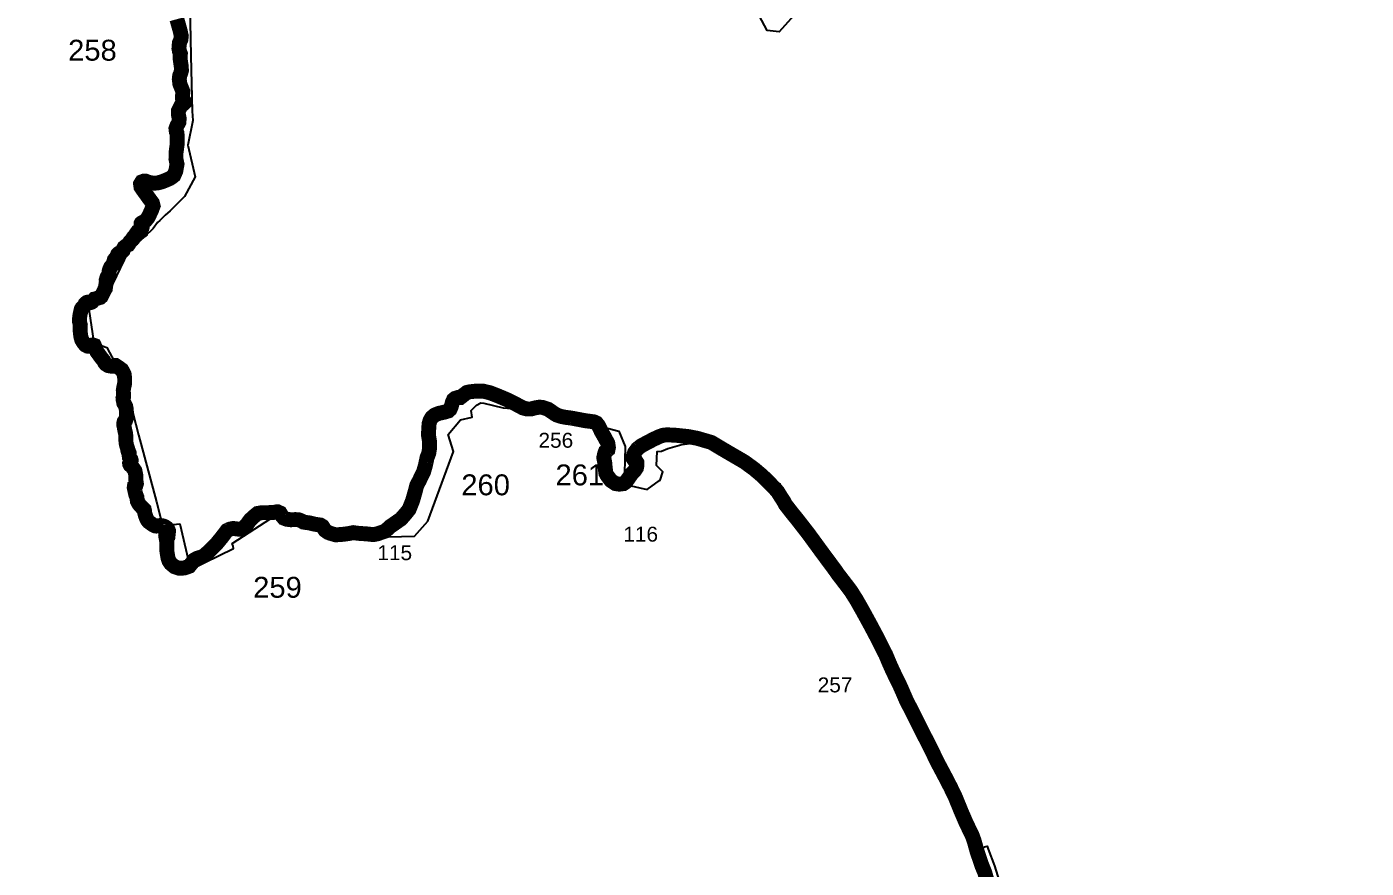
# Model space of a CAD drawing. Header units: metres. Extents: x 290946 to 378809, y 1824167 to 1998918.
# Drawn here: x 314091 to 318584, y 1881575 to 1884396 of the extents above; entities that cross this region are included whole.
import ezdxf

# ---------------------------------------------------------------- set-up
doc = ezdxf.new("R2010")
doc.units = ezdxf.units.M
for name, color, linetype in [('ARTIFICIALLY PROTECTED', 10, 'Continuous'), ('COASTLINE', 5, 'Continuous'), ('DISTRICT BOUNDRY', 86, 'Continuous'), ('NATURALLY PROTECTED', 3, 'Continuous'), ('UNPROTECTED', 130, 'Continuous')]:
    doc.layers.add(name, color=color, linetype=linetype)
doc.styles.get("Standard").update_dxf_attribs({"font": 'arial.ttf'})
picture_1 = doc.add_image_def('image4.ecw', size_in_pixel=(478612, 2026941.0))

msp = doc.modelspace()

# ---------------------------------------------------------------- linework, layer by layer
at = {"layer": 'ARTIFICIALLY PROTECTED', "const_width": 50, "flags": 128}
for points in [[(315917.4, 1883083.8), (315939.8, 1883079.6)], [(316142, 1882983.4), (316152.4, 1882991.5), (316191.3, 1883012), (316210.9, 1883021.3), (316224.6, 1883026.2), (316237.9, 1883027.7), (316267, 1883026.3), (316308.8, 1883021.9), (316339.2, 1883016.1), (316386.6, 1883002.3), (316438.1, 1882971.7), (316497.6, 1882937.1), (316530.4, 1882913.2), (316558.5, 1882889.4), (316585.8, 1882862.3), (316608.8, 1882837.9), (316615.6, 1882826.7), (316621.3, 1882817.8), (316630.3, 1882803.9), (316635.2, 1882794.3), (316657.9, 1882765.1), (316673.6, 1882746), (316713.3, 1882694.9), (316756.2, 1882636.1), (316803.1, 1882572.9), (316812.6, 1882559.1), (316822.5, 1882546.4), (316843, 1882519.7), (316855.7, 1882502.7), (316873.8, 1882474), (316895.4, 1882435.9), (316919.2, 1882392.4), (316945.9, 1882342.3), (316963.9, 1882306.1), (316971.6, 1882291.2), (316983.8, 1882262), (316995.6, 1882235.6), (317021.8, 1882181.7), (317041.4, 1882136.4), (317059.5, 1882101.5), (317096.1, 1882027.9), (317102.6, 1882015.6), (317111.2, 1881999.4), (317117, 1881987.9), (317122.4, 1881976.7), (317147.7, 1881925.2), (317158.9, 1881904.3), (317159.8, 1881902.5), (317178.6, 1881867.1), (317190.8, 1881843), (317205, 1881813.5), (317225.5, 1881763.4), (317241.5, 1881726.4), (317261.8, 1881684.4), (317268.2, 1881666.9), (317278.1, 1881631.2), (317294.6, 1881582.8), (317303.9, 1881560.4), (317310, 1881539)]]:
    msp.add_lwpolyline(points, dxfattribs=at)
at = {"layer": 'COASTLINE', "flags": 128}
msp.add_lwpolyline([(314597.9, 1884407.6), (314605.3, 1884381.3), (314608.9, 1884364.5), (314607.4, 1884352.8), (314602.4, 1884341.5), (314601.8, 1884334.9), (314600.9, 1884322.8), (314602.6, 1884313.8), (314605.8, 1884305.3), (314605.4, 1884300.1), (314604.7, 1884289.6), (314606.7, 1884276.5), (314608.9, 1884261.5), (314609.3, 1884249.3), (314606.8, 1884239.7), (314603.3, 1884231.4), (314602.1, 1884220.2), (314603.9, 1884204.4), (314607.4, 1884195.5), (314611.2, 1884186.6), (314614.4, 1884177.9), (314613.3, 1884168.9), (314612.5, 1884156.3), (314615.2, 1884150.4), (314619.5, 1884145.1), (314619.6, 1884140.9), (314616.1, 1884137.4), (314606.9, 1884129.5), (314599, 1884113.5), (314599, 1884102.3), (314601.8, 1884087.7), (314600.7, 1884075.9), (314594, 1884063), (314590.9, 1884054.6), (314592, 1884044.4), (314594.5, 1884038.8), (314595.1, 1884023.7), (314595.1, 1884002.9), (314591.2, 1883973.8), (314590.9, 1883952.4), (314594.5, 1883935.3), (314590.6, 1883912.6), (314583.8, 1883896.9), (314579, 1883893), (314570.8, 1883887.3), (314558.9, 1883882.1), (314543.7, 1883876), (314530.4, 1883872.5), (314519.6, 1883871.4), (314506.5, 1883872.7), (314498.9, 1883874.5), (314489.9, 1883877.9), (314482.6, 1883878.2), (314476.5, 1883875.9), (314472.2, 1883868.9), (314473.6, 1883858.5), (314481.7, 1883846.7), (314497.1, 1883825.3), (314504, 1883815.7), (314511.7, 1883805.5), (314514.3, 1883795.1), (314508.5, 1883779.5), (314497.7, 1883756.8), (314489.3, 1883746.3), (314481.5, 1883741.1), (314476.1, 1883738.3), (314474.6, 1883737.2), (314473.8, 1883735.6), (314473.7, 1883733.6), (314474.4, 1883732.2), (314476.6, 1883730.7), (314477.8, 1883729.4), (314478.2, 1883727.7), (314478, 1883725.7), (314477, 1883723.5), (314475.3, 1883721.4), (314474.3, 1883720.9), (314473.8, 1883720.4), (314473.9, 1883719.9), (314474.4, 1883718.3), (314475, 1883715.6), (314474.9, 1883713.7), (314474.4, 1883712.2), (314473.9, 1883710), (314472.1, 1883708.7), (314469, 1883708.6), (314465.2, 1883708.4), (314464.4, 1883708.2), (314462.9, 1883707.6), (314461, 1883707), (314459.6, 1883705), (314459.1, 1883701.8), (314458, 1883699.8), (314455.3, 1883698.3), (314453.4, 1883696), (314451.3, 1883691.3), (314449, 1883687.6), (314445.8, 1883686.4), (314444.4, 1883684.3), (314442.7, 1883680.1), (314439.2, 1883677.1), (314436.4, 1883674.9), (314433.5, 1883670.1), (314432.2, 1883666.6), (314430.9, 1883664.9), (314428.1, 1883663.7), (314422.2, 1883660), (314416.9, 1883655.8), (314414.9, 1883652.1), (314414.6, 1883648.1), (314413.6, 1883645.4), (314411, 1883643), (314405.4, 1883639.8), (314401.4, 1883637.5), (314398, 1883635.4), (314395.7, 1883633), (314393.1, 1883627.5), (314390.8, 1883622.1), (314389, 1883618.4), (314386.8, 1883616.6), (314385.4, 1883615.7), (314383.9, 1883613.7), (314383, 1883610), (314382.7, 1883602.6), (314381, 1883599.6), (314376.2, 1883595.5), (314371.7, 1883589.8), (314368.8, 1883582.7), (314367, 1883577.7), (314366.3, 1883573.8), (314365.8, 1883567.4), (314363.3, 1883562.4), (314359.8, 1883555.8), (314358.1, 1883550.4), (314357.1, 1883547.2), (314357.5, 1883543.3), (314357, 1883538.5), (314356.3, 1883533.7), (314355.6, 1883529), (314354.6, 1883522.5), (314354.1, 1883518.4), (314351.9, 1883515.4), (314349.5, 1883509.9), (314346.1, 1883502.9), (314341.9, 1883494.9), (314339.9, 1883490.9), (314337.4, 1883488.6), (314332.6, 1883487.1), (314320, 1883483.3), (314317.6, 1883482.8), (314315.6, 1883480.7), (314313.3, 1883477.3), (314310.8, 1883474.3), (314307.3, 1883472.1), (314305.1, 1883471.4), (314300.3, 1883471.7), (314294.4, 1883472.4), (314292.2, 1883471.8), (314288.9, 1883469.3), (314286.2, 1883466.7), (314284.8, 1883463.1), (314283.2, 1883459.6), (314279.8, 1883456.4), (314275.9, 1883453.1), (314273.5, 1883449.3), (314271.8, 1883443.1), (314268.7, 1883427.8), (314267.1, 1883414.8), (314267.6, 1883406.5), (314270.2, 1883394.9), (314269.5, 1883384), (314270.1, 1883369.7), (314272.1, 1883355.7), (314274.9, 1883346.2), (314281.6, 1883335.3), (314287.3, 1883328.6), (314294, 1883325.1), (314298.6, 1883324.7), (314305, 1883327.7), (314311.9, 1883329.1), (314317.2, 1883327.2), (314320.2, 1883320.8), (314325.8, 1883306.2), (314341.8, 1883284.3), (314348.8, 1883276), (314352.2, 1883269.1), (314355.6, 1883264.8), (314363.9, 1883259.7), (314374.4, 1883257.9), (314379.2, 1883258.1), (314384.5, 1883260), (314388.8, 1883260), (314397.5, 1883254.4), (314409.2, 1883245.7), (314413.8, 1883237.7), (314417.1, 1883230.8), (314419, 1883216.4), (314418.7, 1883200.4), (314415.6, 1883185.2), (314414.2, 1883176.9), (314414.7, 1883167.9), (314415.2, 1883161), (314415, 1883154.7), (314413.3, 1883150.3), (314413.6, 1883145.5), (314415.1, 1883139.2), (314416.1, 1883133.7), (314418.3, 1883130.1), (314420.1, 1883127.5), (314422.4, 1883123), (314424, 1883115.4), (314424.7, 1883106), (314424.7, 1883099), (314425, 1883089.5), (314423.9, 1883081.2), (314422.7, 1883077.5), (314419.1, 1883074.2), (314417.1, 1883071.6), (314416, 1883067.2), (314415.8, 1883061.2), (314417.3, 1883054.3), (314418.7, 1883045.4), (314422.2, 1883031), (314423, 1883020), (314422.7, 1883011.2), (314423.7, 1883000.8), (314425.4, 1882991.6), (314428.7, 1882981.9), (314428.9, 1882978.2), (314430, 1882973.5), (314432.6, 1882970.2), (314433.9, 1882967), (314434.2, 1882961.9), (314434.1, 1882956.9), (314434.6, 1882953.1), (314436.9, 1882949.3), (314439.8, 1882945.4), (314440.8, 1882941.9), (314440.4, 1882938.9), (314438.6, 1882936), (314436.4, 1882934.5), (314435.4, 1882931.9), (314435.8, 1882929.2), (314437.2, 1882926.5), (314440.9, 1882923.9), (314443.9, 1882920.1), (314449.4, 1882913), (314453.2, 1882907.3), (314454.7, 1882900.2), (314456.4, 1882891.4), (314456, 1882880.3), (314458.2, 1882863.9), (314456.9, 1882859.5), (314454.8, 1882857.1), (314451.5, 1882854.6), (314450.9, 1882850.7), (314452.4, 1882844), (314455.8, 1882828.4), (314459.9, 1882818.4), (314461.4, 1882805.9), (314464.6, 1882799), (314469.2, 1882792.6), (314477.8, 1882783.2), (314484.7, 1882776.3), (314485.8, 1882771.3), (314486.3, 1882765.7), (314487.8, 1882759.3), (314489.8, 1882753.9), (314491.6, 1882748.4), (314494.6, 1882742.4), (314499.4, 1882736.3), (314513.9, 1882725.9), (314520.8, 1882722.4), (314525.1, 1882721.8), (314530.8, 1882722.8), (314539.1, 1882723.7), (314547.2, 1882722.5), (314554.2, 1882719.6), (314560.3, 1882715.4), (314563.9, 1882711.1), (314566.1, 1882705.5), (314565.6, 1882701), (314563.3, 1882701.2), (314560.4, 1882700.5), (314557.6, 1882696.8), (314556.5, 1882689.3), (314558.8, 1882676.2), (314560.3, 1882668), (314560, 1882660.5), (314560.7, 1882650), (314560.4, 1882638.4), (314563.9, 1882616.3), (314567.1, 1882606), (314573.7, 1882596), (314586, 1882585.7), (314601.4, 1882580.3), (314618.8, 1882581.2), (314635.4, 1882587), (314644.7, 1882598.3), (314652.3, 1882608.3), (314661.9, 1882613.8), (314678.2, 1882618.5), (314687.7, 1882624.4), (314700.2, 1882635.6), (314715.9, 1882651.1), (314725.1, 1882660), (314744.1, 1882683.1), (314752.7, 1882694.3), (314762.1, 1882706.8), (314772.3, 1882711.7), (314783, 1882713.8), (314799.4, 1882711.7), (314808.3, 1882711.6), (314815.6, 1882714.2), (314828.4, 1882726.7), (314840.3, 1882742.7), (314853.3, 1882754.7), (314864.7, 1882764), (314879.9, 1882766.8), (314896, 1882766.6), (314918.5, 1882767.5), (314926.4, 1882769.1), (314933, 1882769.1), (314940.4, 1882765.7), (314945.5, 1882757.2), (314952.7, 1882748.5), (314962, 1882744.8), (314976.2, 1882743), (314992.5, 1882743.5), (315002.5, 1882742.7), (315011.5, 1882739.5), (315018.5, 1882735.2), (315025.5, 1882734), (315039.9, 1882732.2), (315054.3, 1882728.4), (315075.5, 1882725.2), (315082.4, 1882721), (315090.8, 1882707.8), (315101.6, 1882700.2), (315110.9, 1882696.9), (315127, 1882692.3), (315150.3, 1882694), (315167.9, 1882696.3), (315186, 1882699.7), (315203.7, 1882697.3), (315229.2, 1882695.7), (315253, 1882693.1), (315267.2, 1882695.9), (315292.9, 1882705), (315309.7, 1882720.3), (315329.2, 1882733.8), (315345.7, 1882745.4), (315362.2, 1882764.2), (315373.1, 1882778.1), (315385, 1882808.1), (315394.1, 1882840.2), (315398.7, 1882858.3), (315406.4, 1882872.5), (315421.7, 1882904.2), (315427.7, 1882925.3), (315433.1, 1882951), (315439.1, 1882966.4), (315441.5, 1882982), (315441.5, 1883005.7), (315437.8, 1883027.7), (315438.9, 1883047.5), (315439.9, 1883064.2), (315443.1, 1883075.4), (315449.4, 1883086.1), (315458.9, 1883094), (315472.6, 1883099.6), (315492.1, 1883104), (315504.9, 1883107.9), (315510, 1883112.6), (315514.6, 1883123), (315517.7, 1883135.5), (315522.1, 1883145.5), (315527.4, 1883149.9), (315536.5, 1883152.7), (315545.1, 1883152.9), (315549.9, 1883156.7), (315559, 1883163.9), (315566.7, 1883169.7), (315576.7, 1883172), (315599.4, 1883174.4), (315619.9, 1883174.4), (315644, 1883168.8), (315670.3, 1883158.6), (315704.9, 1883144), (315738.9, 1883126.5), (315754.9, 1883117.9), (315766, 1883114.9), (315774.4, 1883114.2), (315782.3, 1883114.4), (315795.1, 1883117.9), (315810.2, 1883120.5), (315821.8, 1883119.3), (315839, 1883113.5), (315852.9, 1883104.2), (315863, 1883097), (315869, 1883093.9), (315881.8, 1883089.6), (315898.5, 1883086.2), (315915.4, 1883084.2), (315964.1, 1883075), (315992.5, 1883071.3), (316001.3, 1883067.3), (316008.4, 1883058.3), (316012.9, 1883049.1), (316017.4, 1883039.3), (316028.3, 1883020.3), (316039.5, 1882999.6), (316041.6, 1882985.2), (316040.2, 1882978.2), (316031.6, 1882971.5), (316028.5, 1882962.8), (316026, 1882951), (316029.2, 1882934.7), (316030.6, 1882919.1), (316033, 1882899.2), (316037.6, 1882890.9), (316049.5, 1882874.8), (316065.1, 1882864.3), (316077.9, 1882862.3), (316092.1, 1882864.1), (316100.5, 1882869.9), (316112.3, 1882886.9), (316121, 1882899.2), (316129.8, 1882907.9), (316135.6, 1882916.7), (316137.5, 1882926), (316137.3, 1882934.1), (316134, 1882939.5), (316127.7, 1882943.9), (316124.7, 1882948.3), (316124.9, 1882956.2), (316129.3, 1882967.9), (316139, 1882981), (316152.4, 1882991.5), (316191.3, 1883012), (316210.9, 1883021.3), (316224.6, 1883026.2), (316237.9, 1883027.7), (316267, 1883026.3), (316308.8, 1883021.9), (316339.2, 1883016.1), (316386.6, 1883002.3), (316438.1, 1882971.7), (316497.6, 1882937.1), (316530.4, 1882913.2), (316558.5, 1882889.4), (316585.8, 1882862.3), (316608.8, 1882837.9), (316615.6, 1882826.7), (316621.3, 1882817.8), (316630.3, 1882803.9), (316635.2, 1882794.3), (316657.9, 1882765.1), (316673.6, 1882746), (316713.3, 1882694.9), (316756.2, 1882636.1), (316803.1, 1882572.9), (316812.6, 1882559.1), (316822.5, 1882546.4), (316843, 1882519.7), (316855.7, 1882502.7), (316873.8, 1882474), (316895.4, 1882435.9), (316919.2, 1882392.4), (316945.9, 1882342.3), (316963.9, 1882306.1), (316971.6, 1882291.2), (316983.8, 1882262), (316995.6, 1882235.6), (317021.8, 1882181.7), (317041.4, 1882136.4), (317059.5, 1882101.5), (317096.1, 1882027.9), (317102.6, 1882015.6), (317111.2, 1881999.4), (317117, 1881987.9), (317122.4, 1881976.7), (317147.7, 1881925.2), (317158.9, 1881904.3), (317178.6, 1881867.1), (317190.8, 1881843), (317205, 1881813.5), (317225.5, 1881763.4), (317241.5, 1881726.4), (317261.8, 1881684.4), (317268.2, 1881666.9), (317278.1, 1881631.2), (317294.6, 1881582.8), (317303.9, 1881560.4)], dxfattribs=at)
at = {"layer": 'DISTRICT BOUNDRY'}
for points in [[(314635.8, 1884524, 0), (314640.6, 1884298.1, 0), (314645.5, 1884112.7, 0), (314647.8, 1884081.6, 0), (314631.2, 1883998.4, 0), (314655.3, 1883893.1, 0), (314619.9, 1883827.1, 0), (314571.7, 1883778.8, 0), (314555, 1883763.6, 0), (314536.5, 1883746.8, 0), (314528.8, 1883739.8, 0), (314514.9, 1883719.3, 0), (314484.6, 1883690.5, 0), (314430.2, 1883642.4, 0), (314377.6, 1883532.7, 0), (314350.6, 1883475.7, 0), (314299.1, 1883448.9, 0), (314315.5, 1883336.6, 0), (314359, 1883320.6, 0), (314418.1, 1883210, 0), (314465.8, 1883028.2, 0), (314526.1, 1882802.7, 0), (314546, 1882723.7, 0), (314604.2, 1882728.9, 0), (314639.7, 1882576.6, 0), (314784.5, 1882646.8, 0), (314782.4, 1882654.7, 0), (314780, 1882663.8, 0), (314947.1, 1882771.5, 0), (315217, 1882683.6, 0), (315391.3, 1882688.1, 0), (315435.4, 1882738.7, 0), (315522, 1882972.1, 0), (315504, 1883029.3, 0), (315545.5, 1883078.3, 0), (315584.6, 1883086.4, 0), (315581.7, 1883108.7, 0), (315598.6, 1883126.9, 0), (315613.7, 1883135.3, 0), (315623.2, 1883134.2, 0), (315688.9, 1883118.6, 0), (315791.1, 1883110.7, 0), (315812.8, 1883102.3, 0), (315983.6, 1883064.4, 0), (316076.2, 1883040, 0), (316097.7, 1882988.4, 0), (316095.8, 1882899.1, 0), (316107.6, 1882859, 0), (316171.7, 1882844.1, 0), (316213.3, 1882874.6, 0), (316215.4, 1882876.2, 0), (316224.1, 1882903.5, 0), (316203.4, 1882925.4, 0), (316205.5, 1882972, 0), (316219.7, 1882973, 0), (316240.5, 1882981.6, 0), (316287.3, 1882995, 0), (316331, 1883000.9, 0), (316369.4, 1882998.2, 0), (316411.7, 1882983.3, 0), (316454.9, 1882968.9, 0), (316495.9, 1882957.6, 0), (316534.7, 1882922.5, 0), (316565.5, 1882906.4, 0), (316592.3, 1882874.9, 0), (316617.8, 1882863.4, 0), (316602, 1882848.9, 0), (316676.9, 1882761.9, 0), (316708.9, 1882718.9, 0), (316739.7, 1882681.5, 0), (316750.9, 1882664, 0), (316755.2, 1882657.3, 0), (316788.7, 1882618.1, 0), (316816.4, 1882574.6, 0), (316840, 1882530, 0), (316863.9, 1882483.9, 0), (316889.5, 1882437.9, 0), (316915.4, 1882390, 0), (316954.4, 1882317.8, 0), (316978.1, 1882273.9, 0), (316999.3, 1882229.5, 0), (317031.9, 1882164.3, 0), (317051.1, 1882122, 0), (317060, 1882099.9, 0), (317091.6, 1882031.4, 0), (317136.6, 1881939, 0), (317171.4, 1881866.7, 0), (317208, 1881795.3, 0), (317244.7, 1881723.7, 0), (317256.3, 1881699.6, 0), (317287.3, 1881642, 0), (317303.5, 1881645.2, 0), (317302.9, 1881646.4, 0), (317311.8, 1881648.5, 0), (317315.6, 1881638.7, 0), (317337, 1881583, 0), (317363.5, 1881496.9, 0)], [(316673.2, 1884444.9, 0), (316613.9, 1884378.8, 0), (316574.4, 1884383.3, 0), (316547.8, 1884433.4, 0)]]:
    msp.add_polyline3d(points, dxfattribs=at)
at = {"layer": 'NATURALLY PROTECTED', "const_width": 50, "flags": 128}
for points in [[(314594.1, 1884421.3), (314597.9, 1884407.6), (314605.3, 1884381.3), (314608.9, 1884364.5), (314607.4, 1884352.8), (314602.4, 1884341.5), (314601.8, 1884334.9), (314600.9, 1884322.8), (314602.6, 1884313.8), (314605.8, 1884305.3), (314605.4, 1884300.1), (314604.7, 1884289.6), (314606.7, 1884276.5), (314608.9, 1884261.5), (314609.3, 1884249.3), (314606.8, 1884239.7), (314603.3, 1884231.4), (314602.1, 1884220.2), (314603.9, 1884204.4), (314607.4, 1884195.5), (314611.2, 1884186.6), (314614.4, 1884177.9), (314613.3, 1884168.9), (314612.5, 1884156.3), (314615.2, 1884150.4), (314619.5, 1884145.1), (314619.6, 1884140.9), (314616.1, 1884137.4), (314606.9, 1884129.5), (314599, 1884113.5), (314599, 1884102.3), (314601.8, 1884087.7), (314600.7, 1884075.9), (314594, 1884063), (314590.9, 1884054.6), (314592, 1884044.4), (314594.5, 1884038.8), (314595.1, 1884023.7), (314595.1, 1884002.9), (314591.2, 1883973.8), (314590.9, 1883952.4), (314594.5, 1883935.3), (314590.6, 1883912.6), (314583.8, 1883896.9), (314579, 1883893), (314570.8, 1883887.3), (314558.9, 1883882.1), (314543.7, 1883876), (314530.4, 1883872.5), (314519.6, 1883871.4), (314506.5, 1883872.7), (314498.9, 1883874.5), (314489.9, 1883877.9), (314482.6, 1883878.2), (314476.5, 1883875.9), (314472.2, 1883868.9), (314473.6, 1883858.5), (314479.8, 1883849.4), (314481.7, 1883846.7), (314497.1, 1883825.3), (314504, 1883815.7), (314511.7, 1883805.5), (314514.3, 1883795.1), (314508.5, 1883779.5), (314497.7, 1883756.8), (314489.3, 1883746.3), (314481.5, 1883741.1), (314476.1, 1883738.3), (314474.6, 1883737.2), (314473.8, 1883735.6), (314473.7, 1883733.6), (314474.4, 1883732.2), (314476.6, 1883730.7), (314477.8, 1883729.4), (314478.2, 1883727.7), (314478, 1883725.7), (314477, 1883723.5), (314475.3, 1883721.4), (314474.3, 1883720.9), (314473.8, 1883720.4), (314473.9, 1883719.9), (314474.4, 1883718.3), (314475, 1883715.6), (314474.9, 1883713.7), (314474.4, 1883712.2), (314473.9, 1883710), (314472.1, 1883708.7), (314469, 1883708.6), (314465.2, 1883708.4), (314464.4, 1883708.2), (314462.9, 1883707.6), (314461, 1883707), (314459.6, 1883705), (314459.1, 1883701.8), (314458, 1883699.8), (314455.3, 1883698.3), (314453.4, 1883696), (314451.3, 1883691.3), (314449, 1883687.6), (314445.8, 1883686.4), (314444.4, 1883684.3), (314442.7, 1883680.1), (314439.2, 1883677.1), (314436.4, 1883674.9), (314433.5, 1883670.1), (314432.2, 1883666.6), (314430.9, 1883664.9), (314428.1, 1883663.7), (314422.2, 1883660), (314416.9, 1883655.8), (314414.9, 1883652.1), (314414.6, 1883648.1), (314413.6, 1883645.4), (314411, 1883643), (314405.4, 1883639.8), (314401.4, 1883637.5), (314398, 1883635.4), (314395.7, 1883633), (314393.1, 1883627.5), (314390.8, 1883622.1), (314389, 1883618.4), (314386.8, 1883616.6), (314385.4, 1883615.7), (314383.9, 1883613.7), (314383, 1883610), (314382.7, 1883602.6), (314381, 1883599.6), (314376.2, 1883595.5), (314371.7, 1883589.8), (314368.8, 1883582.7), (314367, 1883577.7), (314366.3, 1883573.8), (314365.8, 1883567.4), (314363.3, 1883562.4), (314359.8, 1883555.8), (314358.1, 1883550.4), (314357.1, 1883547.2), (314357.5, 1883543.3), (314357, 1883538.5), (314356.3, 1883533.7), (314355.6, 1883529), (314354.6, 1883522.5), (314354.1, 1883518.4), (314351.9, 1883515.4), (314349.5, 1883509.9), (314346.1, 1883502.9), (314341.9, 1883494.9), (314339.9, 1883490.9), (314337.4, 1883488.6), (314332.6, 1883487.1), (314320, 1883483.3), (314317.6, 1883482.8), (314315.6, 1883480.7), (314313.3, 1883477.3), (314310.8, 1883474.3), (314307.3, 1883472.1), (314305.1, 1883471.4), (314300.3, 1883471.7), (314294.4, 1883472.4), (314292.2, 1883471.8), (314288.9, 1883469.3), (314286.2, 1883466.7), (314284.8, 1883463.1), (314283.2, 1883459.6), (314279.8, 1883456.4), (314275.9, 1883453.1), (314273.5, 1883449.3), (314271.8, 1883443.1), (314268.7, 1883427.8), (314267.1, 1883414.8), (314267.6, 1883406.5), (314270.2, 1883394.9), (314269.5, 1883384), (314270.1, 1883369.7), (314272.1, 1883355.7), (314274.9, 1883346.2), (314281.6, 1883335.3), (314287.3, 1883328.6), (314294, 1883325.1), (314298.6, 1883324.7), (314305, 1883327.7), (314311.9, 1883329.1), (314317.2, 1883327.2), (314320.2, 1883320.8), (314325.8, 1883306.2), (314341.8, 1883284.3), (314348.8, 1883276), (314352.2, 1883269.1), (314355.6, 1883264.8), (314363.9, 1883259.7), (314374.4, 1883257.9), (314379.2, 1883258.1), (314384.5, 1883260), (314388.8, 1883260), (314397.5, 1883254.4), (314409.2, 1883245.7), (314413.8, 1883237.7), (314417.1, 1883230.8), (314419, 1883216.4), (314418.7, 1883200.4), (314415.6, 1883185.2), (314414.2, 1883176.9), (314414.7, 1883167.9), (314415.2, 1883161), (314415, 1883154.7), (314413.3, 1883150.3), (314413.6, 1883145.5), (314415.1, 1883139.2), (314416.1, 1883133.7), (314418.3, 1883130.1), (314420.1, 1883127.5), (314422.4, 1883123), (314424, 1883115.4), (314424.7, 1883106), (314424.7, 1883099), (314425, 1883089.5), (314423.9, 1883081.2), (314422.7, 1883077.5), (314419.1, 1883074.2), (314417.1, 1883071.6), (314416, 1883067.2), (314415.8, 1883061.2), (314417.3, 1883054.3), (314418.7, 1883045.4), (314422.2, 1883031), (314423, 1883020), (314422.7, 1883011.2), (314423.7, 1883000.8), (314425.4, 1882991.6), (314428.7, 1882981.9), (314428.9, 1882978.2), (314430, 1882973.5), (314432.6, 1882970.2), (314433.9, 1882967), (314434.2, 1882961.9), (314434.1, 1882956.9), (314434.6, 1882953.1), (314436.9, 1882949.3), (314439.8, 1882945.4), (314440.8, 1882941.9), (314440.4, 1882938.9), (314438.6, 1882936), (314436.4, 1882934.5), (314435.4, 1882931.9), (314435.8, 1882929.2), (314437.2, 1882926.5), (314440.9, 1882923.9), (314443.9, 1882920.1), (314449.4, 1882913), (314453.2, 1882907.3), (314454.7, 1882900.2), (314456.4, 1882891.4), (314456, 1882880.3), (314458.2, 1882863.9), (314456.9, 1882859.5), (314454.8, 1882857.1), (314451.5, 1882854.6), (314450.9, 1882850.7), (314452.4, 1882844), (314455.8, 1882828.4), (314459.9, 1882818.4), (314461.4, 1882805.9), (314464.6, 1882799), (314469.2, 1882792.6), (314477.8, 1882783.2), (314484.7, 1882776.3), (314485.8, 1882771.3), (314486.3, 1882765.7), (314487.8, 1882759.3), (314489.8, 1882753.9), (314491.6, 1882748.4), (314494.6, 1882742.4), (314499.4, 1882736.3), (314513.9, 1882725.9), (314520.8, 1882722.4), (314525.1, 1882721.8), (314530.8, 1882722.8), (314539.1, 1882723.7), (314547.2, 1882722.5), (314554.2, 1882719.6), (314560.3, 1882715.4), (314563.9, 1882711.1), (314566.1, 1882705.5), (314565.6, 1882701), (314563.3, 1882701.2), (314560.4, 1882700.5), (314557.6, 1882696.8), (314556.5, 1882689.3), (314558.8, 1882676.2), (314560.3, 1882668), (314560, 1882660.5), (314560.7, 1882650), (314560.4, 1882638.4), (314563.9, 1882616.3), (314567.1, 1882606), (314573.7, 1882596), (314586, 1882585.7), (314601.4, 1882580.3), (314618.8, 1882581.2), (314635.4, 1882587), (314644.7, 1882598.3), (314652.3, 1882608.3), (314661.9, 1882613.8), (314678.2, 1882618.5), (314687.7, 1882624.4), (314700.2, 1882635.6), (314715.9, 1882651.1), (314725.1, 1882660), (314744.1, 1882683.1), (314752.7, 1882694.3), (314762.1, 1882706.8), (314767.2, 1882709.3)], [(315429.7, 1882934.6), (315433.1, 1882951), (315439.1, 1882966.4), (315441.5, 1882982), (315441.5, 1883005.7), (315437.8, 1883027.7), (315438.9, 1883047.5), (315439.9, 1883064.2), (315443.1, 1883075.4), (315449.4, 1883086.1), (315458.9, 1883094), (315472.6, 1883099.6), (315492.1, 1883104), (315504.9, 1883107.9), (315510, 1883112.6), (315514.6, 1883123), (315517.7, 1883135.5), (315522.1, 1883145.5), (315527.4, 1883149.9), (315536.5, 1883152.7), (315545.1, 1883152.9), (315549.9, 1883156.7), (315559, 1883163.9), (315566.7, 1883169.7), (315576.7, 1883172), (315599.4, 1883174.4), (315619.9, 1883174.4), (315644, 1883168.8), (315670.3, 1883158.6), (315704.9, 1883144), (315738.9, 1883126.5), (315754.9, 1883117.9), (315766, 1883114.9), (315774.4, 1883114.2), (315782.3, 1883114.4), (315795.1, 1883117.9), (315810.2, 1883120.5), (315821.8, 1883119.3), (315839, 1883113.5), (315852.9, 1883104.2), (315863, 1883097), (315869, 1883093.9), (315881.8, 1883089.6), (315898.5, 1883086.2), (315915.4, 1883084.2), (315917.4, 1883083.8)], [(315939.8, 1883079.6), (315964.1, 1883075), (315992.5, 1883071.3), (316001.3, 1883067.3), (316008.4, 1883058.3), (316012.9, 1883049.1), (316017.4, 1883039.3), (316028.3, 1883020.3), (316039.5, 1882999.6), (316041.6, 1882985.2), (316040.2, 1882978.2), (316038.3, 1882976.7)], [(314767.2, 1882709.3), (314772.3, 1882711.7), (314783, 1882713.8), (314799.4, 1882711.7), (314808.3, 1882711.6), (314815.6, 1882714.2), (314828.4, 1882726.7), (314840.3, 1882742.7), (314853.3, 1882754.7), (314864.7, 1882764), (314879.9, 1882766.8), (314896, 1882766.6), (314918.5, 1882767.5), (314926.4, 1882769.1), (314933, 1882769.1), (314940.4, 1882765.7), (314945.5, 1882757.2), (314949.1, 1882752.9)]]:
    msp.add_lwpolyline(points, dxfattribs=at)
at = {"layer": 'UNPROTECTED', "const_width": 50, "flags": 128}
for points in [[(316038.3, 1882976.7), (316031.6, 1882971.5), (316028.5, 1882962.8), (316026, 1882951), (316029.2, 1882934.7), (316030.6, 1882919.1), (316033, 1882899.2), (316037.6, 1882890.9), (316049.5, 1882874.8), (316065.1, 1882864.3), (316077.9, 1882862.3), (316092.1, 1882864.1), (316100.5, 1882869.9), (316112.3, 1882886.9), (316121, 1882899.2), (316129.8, 1882907.9), (316135.6, 1882916.7), (316137.5, 1882926), (316137.3, 1882934.1), (316134, 1882939.5), (316127.7, 1882943.9), (316124.7, 1882948.3), (316124.9, 1882956.2), (316129.3, 1882967.9), (316139, 1882981), (316142, 1882983.4)], [(314949.1, 1882752.9), (314952.7, 1882748.5), (314962, 1882744.8), (314976.2, 1882743), (314992.5, 1882743.5), (315002.5, 1882742.7), (315011.5, 1882739.5), (315018.5, 1882735.2), (315025.5, 1882734), (315039.9, 1882732.2), (315054.3, 1882728.4), (315075.5, 1882725.2), (315082.4, 1882721), (315090.8, 1882707.8), (315101.6, 1882700.2), (315110.9, 1882696.9), (315127, 1882692.3), (315150.3, 1882694), (315167.9, 1882696.3), (315186, 1882699.7), (315203.7, 1882697.3), (315229.2, 1882695.7), (315253, 1882693.1), (315267.2, 1882695.9), (315292.9, 1882705), (315309.7, 1882720.3), (315329.2, 1882733.8), (315345.7, 1882745.4), (315362.2, 1882764.2), (315373.1, 1882778.1), (315385, 1882808.1), (315394.1, 1882840.2), (315398.7, 1882858.3), (315406.4, 1882872.5), (315421.7, 1882904.2), (315427.7, 1882925.3), (315429.7, 1882934.6)]]:
    msp.add_lwpolyline(points, dxfattribs=at)

# ---------------------------------------------------------------- texts
at = {"layer": 'ARTIFICIALLY PROTECTED', "char_height": 50, "attachment_point": 1}
for s, width, insert in [('256', 158.64, (315807, 1883034.4)), ('257', 203.034, (316743.5, 1882214.3))]:
    msp.add_mtext_dynamic_manual_height_columns(s, width=width, gutter_width=1, heights=[74.2], dxfattribs=dict(at, insert=insert))
at = {"layer": 'NATURALLY PROTECTED', "char_height": 70, "attachment_point": 1}
for s, width, insert in [('258', 146.79, (314229.2, 1884352.2)), ('261', 95.172, (315864, 1882928.3)), ('260', 95.172, (315548.1, 1882895)), ('259', 95.172, (314849.9, 1882551.5))]:
    msp.add_mtext_dynamic_manual_height_columns(s, width=width, gutter_width=1, heights=[0], dxfattribs=dict(at, insert=insert))
at = {"layer": 'UNPROTECTED', "char_height": 50, "attachment_point": 1}
for s, width, insert in [('116', 131.695, (316091.5, 1882719.6)), ('115', 166.704, (315266.5, 1882657.5))]:
    msp.add_mtext_dynamic_manual_height_columns(s, width=width, gutter_width=1, heights=[0], dxfattribs=dict(at, insert=insert))

# ---------------------------------------------------------------- pictures from other files: only their frames are drawn
image = msp.add_image(picture_1, insert=(307379.5, 1854357.6), size_in_units=(14358.4, 60808.2))
image.dxf.flags = 7

doc.saveas('drawing.dxf')
